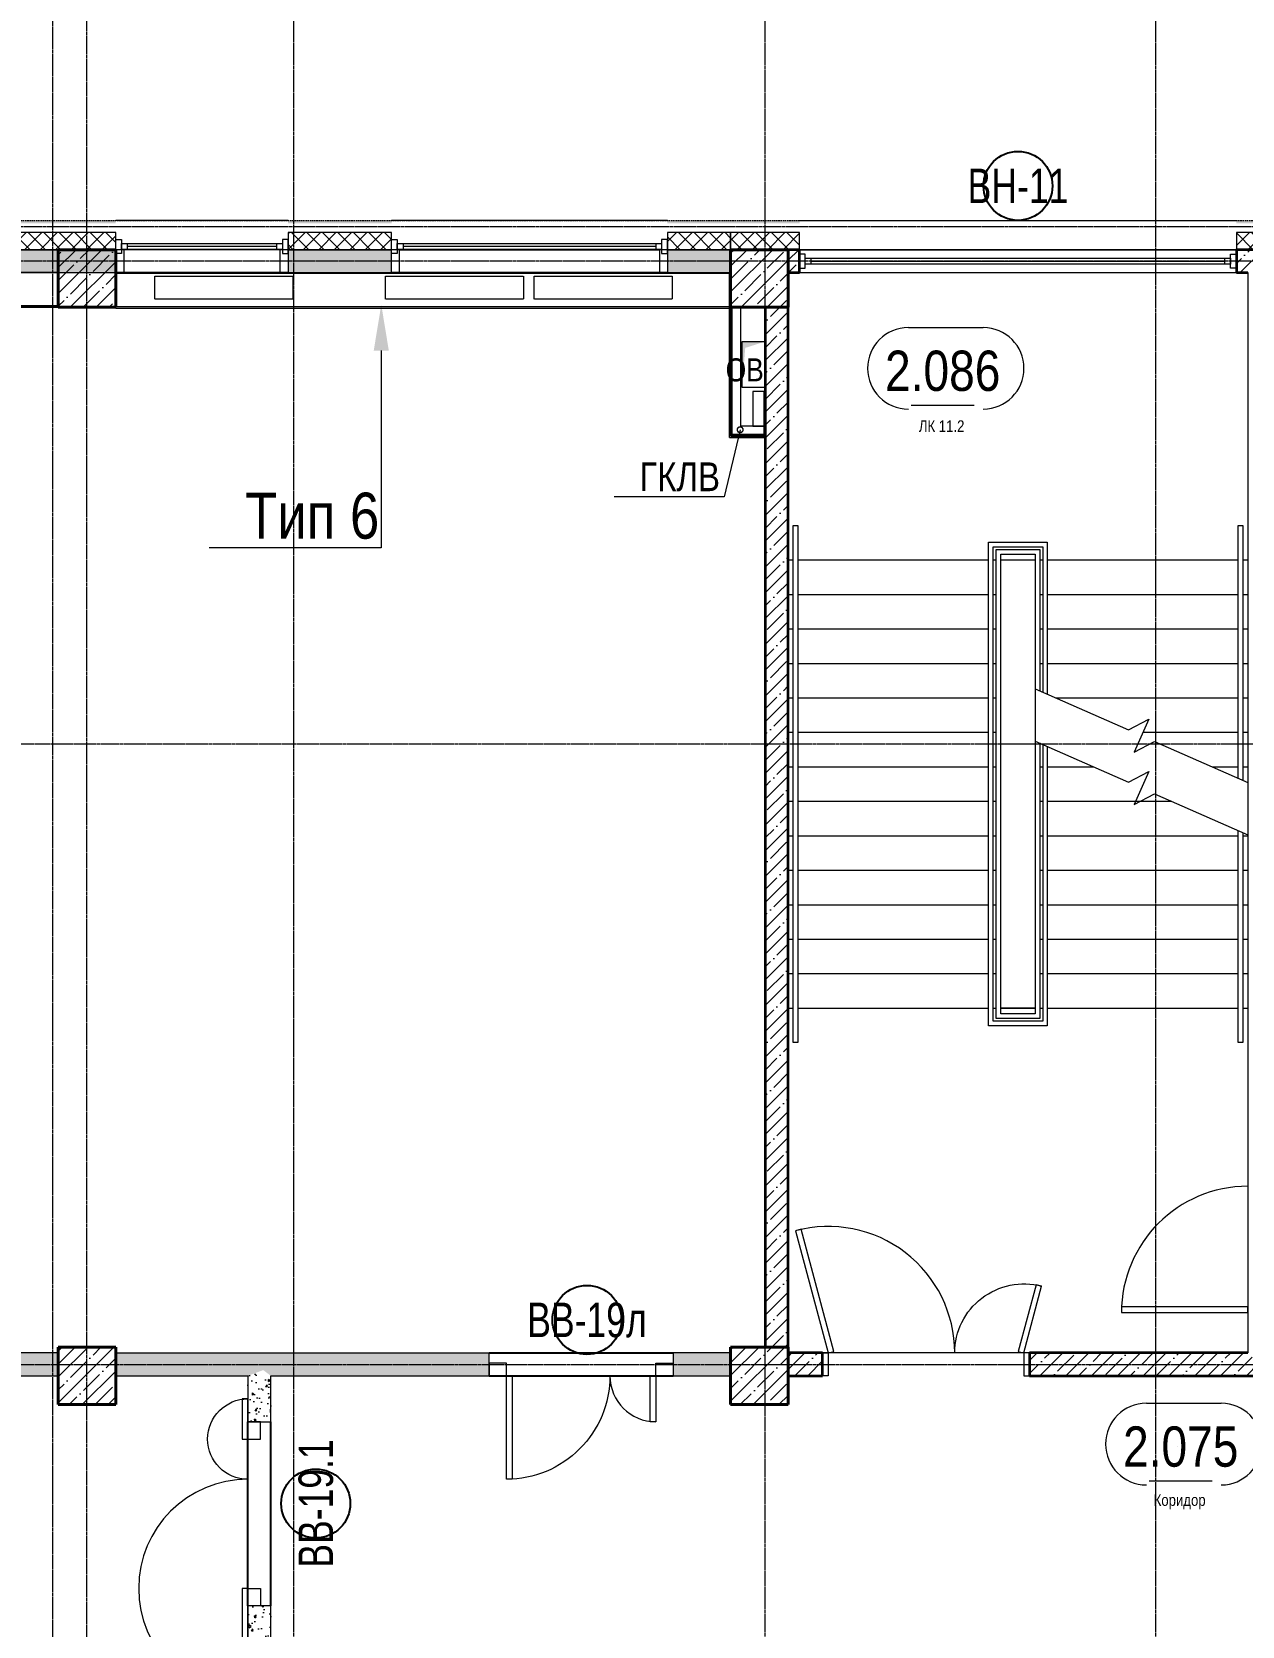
# Model space of a CAD drawing. Header units: millimetres. Extents: x -65509 to 912790, y 446 to 713294.
# Drawn here: x 160016 to 170545, y 215897 to 229770 of the extents above; entities that cross this region are included whole.
import ezdxf
from ezdxf import colors
from ezdxf.entities.mleader import LeaderData, LeaderLine
from ezdxf.enums import TextEntityAlignment as Align
from ezdxf.math import Vec2, Vec3

# ---------------------------------------------------------------- set-up
doc = ezdxf.new("R2010")
doc.units = ezdxf.units.MM
for name, pattern in [('CENTER2', [28.575, 19.05, -3.175, 3.175, -3.175]), ('DASHED', [19.05, 12.7, -6.35]), ('HIDDEN2', [4.7625, 3.175, -1.5875])]:
    doc.linetypes.add(name, pattern=pattern)
doc.layers.get('Defpoints').update_dxf_attribs({"color": 250})
for name, color, linetype, lineweight in [('A-Wall-Open', 250, 'Continuous', 5), ('A-Wall_Материал_Газоблок_Контур', 250, 'Continuous', 0), ('АР_Area', 250, 'Continuous', 5), ('АР_Витраж марка', 250, 'Continuous', 9), ('АР_Двери', 5, 'Continuous', 9), ('АР_Двери_витраж', 250, 'Continuous', 9), ('АР_Колонны', 250, 'Continuous', 30), ('АР_Окна', 250, 'Continuous', 5), ('АР_Стены ЖБ', 250, 'Continuous', 35), ('АР_Стены ПЕНОблок', 250, 'Continuous', 20), ('АР_Утеплитель', 250, 'Continuous', 0), ('АР_Ф_ЛК', 250, 'Continuous', 5), ('АР_Штриховка', 250, 'Continuous', 0), ('Зашивка радиаторов тип 6 (спорт серый)', 250, 'Continuous', 25), ('Зашивки ГКЛ на всю высоту', 250, 'Continuous', 25), ('КМ_Фахверки', 250, 'Continuous', 25), ('ОВ_Отопление', 250, 'Continuous', 5), ('Размеры зашивки ГКЛ', 250, 'Continuous', 0), ('РД_Оси_100', 250, 'Continuous', 0), ('РД_проем_инж перемыч_фахверк', 250, 'Continuous', 18)]:
    doc.layers.add(name, color=color, linetype=linetype, lineweight=lineweight)
for name, color, linetype, lineweight, plot in [('АР_Делит', 250, 'Continuous', 0, False), ('РД_Витраж_проем', 250, 'Continuous', 0, False), ('РД_Проем', 250, 'Continuous', 0, False)]:
    doc.layers.add(name, color=color, linetype=linetype, lineweight=lineweight, plot=plot)
doc.layers.add('АР_Отопительные приборы', color=1, linetype='HIDDEN2', lineweight=0, true_color=0xff0000)
doc.layers.add('РД_Витраж_вн', color=250, linetype='Continuous')
doc.styles.add('Arial_09', font='ARIALN.TTF', dxfattribs={"width": 0.9})
doc.styles.add('style1', font='ARIALN.TTF')
pattern_1 = [(45, (142195.16, 127275.07), (-112.2532, 112.2532), []), (45, (142307.41, 127275.07), (-112.2532, 112.2532), [198.4375, -39.6875, 0, -39.6875])]

# ---------------------------------------------------------------- blocks, each defined once
blk = doc.blocks.new('СОШ_2200_АР_ОСИ_М100_28.05.24')
at = {"layer": 'АР_Делит', "color": 5, "linetype": 'DASHED'}
blk.add_lwpolyline([(114955, 135155), (114955, -355), (93595.036, -355), (93595.036, 13855), (94145, 13855), (94145, 68320), (66055, 68320), (66055, 13857.73), (83455, 13857.73), (83455, -355), (45245, -355), (45245, 13145), (44695, 13145), (44695, 26755), (45245, 26755), (45245, 68320), (20455, 68320), (20455, 26755), (27955, 26755), (27955, 13145), (-355, 13145), (-355, 100855), (37145, 100855), (37145, 129155)], dxfattribs=at)
at = {"layer": 'РД_Оси_100', "linetype": 'CENTER2'}
for p, q in [((20100, -6155), (20100, 139938.679)), ((27600, -6155), (27600, 139938.679)), ((-5954.958, 96300), (119910, 96300)), ((-5954.958, 90900), (119910, 90900))]:
    blk.add_line(p, q, dxfattribs=at)
at = {"layer": 'РД_Оси_100', "color": 1, "linetype": 'CENTER2'}
blk.add_line((24200, -6155), (24200, 139938.679), dxfattribs=at)
at = {"layer": 'РД_Оси_100', "linetype": 'CENTER2'}
for points in [[(17850, 139938.679), (18000, 139538.679), (18000, -6194.092)], [(18300, -6196.31), (18300, 139538.679), (18450, 139938.679)], [(119910, 100950), (119410, 100800), (-5454.958, 100800), (-5954.958, 100950)], [(119910, 100350), (119410, 100500), (-5454.958, 100500), (-5954.958, 100350)]]:
    blk.add_lwpolyline(points, dxfattribs=at)
blk = doc.blocks.new('ЛК_4000х9400')
for points in [[(6500, 3915), (2300, 3915), (2300, 3955), (6800, 3955), (6800, 3915), (6500, 3915)], [(4129, 45), (2300, 45), (2300, 85), (4146, 85)], [(4601, 85), (6800, 85), (6800, 45), (4583, 45)]]:
    blk.add_lwpolyline(points)
at = {"layer": 'АР_Делит'}
blk.add_lwpolyline([(-400, 4000), (9000, 4000), (9000, 0), (-400, 0)], close=True, dxfattribs=at)
at = {"layer": 'АР_Ф_ЛК'}
for p, q in [((2600, 4000), (2600, 3955)), ((2600, 3915), (2600, 2255)), ((2900, 4000), (2900, 3955)), ((2900, 3915), (2900, 2255)), ((3200, 4000), (3200, 3955)), ((3200, 3915), (3200, 2255)), ((3500, 4000), (3500, 3955)), ((3500, 3915), (3500, 2255)), ((3800, 4000), (3800, 3955)), ((3800, 3915), (3800, 2255)), ((4100, 4000), (4100, 3955)), ((4100, 3915), (4100, 2255)), ((4400, 4000), (4400, 3955)), ((4400, 3915), (4400, 2255)), ((4700, 4000), (4700, 3955)), ((4700, 3915), (4700, 2255)), ((5000, 4000), (5000, 3955)), ((5000, 3915), (5000, 2255)), ((5300, 4000), (5300, 3955)), ((5300, 3915), (5300, 2255)), ((5600, 4000), (5600, 3955)), ((5600, 3915), (5600, 2255)), ((5900, 4000), (5900, 3955)), ((5900, 3915), (5900, 2255)), ((6200, 4000), (6200, 3955)), ((6200, 3915), (6200, 2255)), ((6500, 4000), (6500, 3955)), ((6500, 3915), (6500, 2255)), ((2600, 2215), (2600, 2190)), ((2600, 2150), (2600, 1850)), ((2900, 2215), (2900, 2190)), ((3200, 2215), (3200, 2190)), ((3500, 2215), (3500, 2190)), ((3800, 2215), (3800, 2190)), ((4100, 2215), (4100, 2190)), ((4400, 2215), (4400, 2190)), ((4700, 2215), (4700, 2190)), ((5000, 2215), (5000, 2190)), ((5300, 2215), (5300, 2190)), ((5600, 2215), (5600, 2190)), ((5900, 2215), (5900, 2190)), ((6200, 2215), (6200, 2190)), ((6500, 2215), (6500, 2190)), ((6500, 2150), (6500, 1850)), ((2600, 1810), (2600, 1785)), ((2900, 1810), (2900, 1785)), ((3200, 1810), (3200, 1785)), ((3500, 1810), (3500, 1785)), ((3800, 1810), (3800, 1785)), ((4100, 1810), (4100, 1785)), ((4400, 1810), (4400, 1785)), ((4700, 1810), (4700, 1785)), ((5600, 1810), (5600, 1785)), ((5900, 1810), (5900, 1785)), ((6200, 1810), (6200, 1785)), ((6500, 1810), (6500, 1785)), ((2600, 1745), (2600, 85)), ((2900, 1745), (2900, 85)), ((3200, 1745), (3200, 85)), ((3500, 1745), (3500, 85)), ((3800, 1745), (3800, 85)), ((4100, 1745), (4100, 85)), ((4400, 1745), (4400, 661)), ((4700, 1745), (4700, 1341)), ((5300, 1671), (5300, 85)), ((5600, 1745), (5600, 85)), ((5900, 1745), (5900, 85)), ((6200, 1745), (6200, 85)), ((6500, 1745), (6500, 85)), ((5000, 912), (5000, 85)), ((4700, 309), (4700, 85)), ((2600, 45), (2600, 0)), ((2900, 45), (2900, 0)), ((3200, 45), (3200, 0)), ((3500, 45), (3500, 0)), ((3800, 45), (3800, 0)), ((4100, 45), (4100, 0)), ((4700, 45), (4700, 0)), ((5000, 45), (5000, 0)), ((5300, 45), (5300, 0)), ((5600, 45), (5600, 0)), ((5900, 45), (5900, 0)), ((6200, 45), (6200, 0)), ((6500, 45), (6500, 0))]:
    blk.add_line(p, q, dxfattribs=at)
for points in [[(6500, 3085, 0, 150, 0), (6034, 3085, 0, 0, 0), (2600, 3085, 0, 0, 0)], [(2600, 915, 0, 150, 0), (3066, 915, 0, 0, 0), (4400, 915, 0, 0, 0)], [(5122, 915, 0, 150, 0), (5588, 915, 0, 0, 0), (6500, 915, 0, 0, 0)]]:
    blk.add_lwpolyline(points, format="xyseb", dxfattribs=at)
for points in [[(4878, 1745), (2445, 1745), (2445, 2255), (6655, 2255), (6655, 1745), (5333, 1745)], [(4896, 1785), (2485, 1785), (2485, 2215), (6615, 2215), (6615, 1785), (5350, 1785)], [(4907, 1810), (2510, 1810), (2510, 2190), (6590, 2190), (6590, 1810), (5361, 1810)]]:
    blk.add_lwpolyline(points, dxfattribs=at)
for points in [[(2550, 2150), (6550, 2150), (6550, 1850), (2550, 1850)], [(2600, 2150), (6500, 2150), (6500, 1850), (2600, 1850)]]:
    blk.add_lwpolyline(points, close=True, dxfattribs=at)
at = {"layer": 'АР_Ф_ЛК', "lineweight": 0}
for points in [[(4924, 1850), (4567, 1039), (4659, 862), (4373, 988), (4466, 811), (4109, 0)], [(5379, 1850), (5022, 1039), (5114, 862), (4828, 988), (4921, 811), (4564, 0)]]:
    blk.add_lwpolyline(points, dxfattribs=at)
blk = doc.blocks.new('otv')
at = {"linetype": 'Continuous'}
blk.add_lwpolyline([(0, -1), (0, 0), (1, 0), (1, -1)], close=True, dxfattribs=at)
blk.add_solid([(0, -1), (0, 0), (0.135, -0.137), (1, 0)], dxfattribs=at)
blk = doc.blocks.new('_DotSmall')
at = {"color": 0, "linetype": 'ByBlock', "const_width": 0.5}
blk.add_lwpolyline([(-0.0625, 0, 1), (0.0625, 0, 1)], format="xyb", close=True, dxfattribs=at)
blk = doc.blocks.new('MOK-МаркаПом_овал_ареал')
for p, q in [((-2.99, 3.76), (3.52, 3.76)), ((-2.75, -3), (2.75, -3))]:
    blk.add_line(p, q)
for centre, radius, start, end in [((-2.99, 0.21), 3.55, 90, 270), ((3.52, 0.21), 3.55, 270, 90), ((-7.41, 0), 7.16, 0, 0.001)]:
    blk.add_arc(centre, radius, start, end)
at = {"color": 0, "style": 'style1'}
blk.add_attdef('АР-ПОМЕЩЕНИЕ:НОМЕР', text='', height=3, dxfattribs=at).set_placement((0.26, 0), align=Align.MIDDLE)
blk = doc.blocks.new('МаркаВитража1')
at = {"layer": 'Defpoints'}
blk.add_circle((0, 0), 3, dxfattribs=at)
at = {"color": 0, "linetype": 'ByBlock', "lineweight": -2, "style": 'Arial_09', "width": 0.9}
blk.add_attdef('АР-ОКНО:НАИМЕНОВАНИЕ', text='', height=3, dxfattribs=at).set_placement((0, 0), align=Align.MIDDLE)

msp = doc.modelspace()

# ---------------------------------------------------------------- hatches: boundary and pattern name
at = {"layer": 'АР_Штриховка', "linetype": 'Continuous', "lineweight": 0}
h = msp.add_hatch(dxfattribs=at)
h.set_pattern_fill('_U', color=256, style=0, pattern_type=0)
h.set_pattern_definition([(360, (142195.1574, 127275.0729), (9e-15, 1), [])])
h.paths.add_polyline_path([(146495.157, 228130.073), (146495.157, 228105.073), (149345.157, 228105.073), (149345.157, 228130.073)], flags=0)
h.paths.add_polyline_path([(150845.157, 228130.073), (150845.157, 228105.073), (151745.157, 228105.073), (151745.157, 228130.073)], flags=0)
h.paths.add_polyline_path([(154145.157, 228130.073), (154145.157, 228105.073), (155045.157, 228105.073), (155045.157, 228130.073)], flags=0)
h.paths.add_polyline_path([(156545.157, 228130.073), (156545.157, 228105.073), (157445.157, 228105.073), (157445.157, 228130.073)], flags=0)
h.paths.add_polyline_path([(159845.157, 228130.073), (159845.157, 228105.073), (160745.157, 228105.073), (160745.157, 228130.073)], flags=0)
h.paths.add_polyline_path([(162245.157, 228130.073), (162245.157, 228105.073), (163145.158, 228105.073), (163145.158, 228130.073)], flags=0)
h.paths.add_polyline_path([(165545.158, 228130.073), (165545.158, 228105.073), (166095.157, 228105.073), (166095.157, 228130.073)], flags=0)
h = msp.add_hatch(dxfattribs=at)
h.set_pattern_fill('_U', color=256, style=0, pattern_type=0)
h.set_pattern_definition([(360, (142195.1574, 127275.0729), (1e-10, 1), [])])
h.paths.add_polyline_path([(166095.157, 228130.073), (166095.157, 228105.073), (166695.157, 228105.073), (166695.157, 228130.073)], flags=0)
h.paths.add_polyline_path([(170495.157, 228130.073), (170495.157, 228105.073), (179365.157, 228105.073), (179340.157, 228130.073)], flags=0)
h = msp.add_hatch(dxfattribs=at)
h.set_pattern_fill('ANSI37', color=256, scale=30, style=0)
h.set_pattern_definition([(45, (142195.16, 127275.07), (-67.35192, 67.35192), []), (135, (142195.16, 127275.07), (-67.35192, -67.35192), [])])
h.paths.add_polyline_path([(146495.157, 228025.073), (146495.157, 227875.073), (149345.157, 227875.073), (149345.157, 228025.073)], flags=0)
h.paths.add_polyline_path([(150845.157, 228025.073), (150845.157, 227875.073), (151745.157, 227875.073), (151745.157, 228025.073)], flags=0)
h.paths.add_polyline_path([(154145.157, 228025.073), (154145.157, 227875.073), (155045.157, 227875.073), (155045.157, 228025.073)], flags=0)
h.paths.add_polyline_path([(156545.157, 228025.073), (156545.157, 227875.073), (157445.157, 227875.073), (157445.157, 228025.073)], flags=0)
h.paths.add_polyline_path([(159845.157, 228025.073), (159845.157, 227875.073), (160745.157, 227875.073), (160745.157, 228025.073)], flags=0)
h.paths.add_polyline_path([(162245.157, 228025.073), (162245.157, 227875.073), (163145.158, 227875.073), (163145.158, 228025.073)], flags=0)
h.paths.add_polyline_path([(165545.158, 228025.073), (165545.158, 227875.073), (166095.157, 227875.073), (166095.157, 228025.073)], flags=0)
h = msp.add_hatch(dxfattribs=at)
h.set_pattern_fill('ANSI37', color=256, scale=30, style=0)
h.set_pattern_definition([(45, (142195.16, 127275.07), (-67.35192, 67.35192), []), (135, (142195.16, 127275.07), (-67.35192, -67.35192), [])])
h.paths.add_polyline_path([(166095.157, 228025.073), (166095.157, 227875.073), (166695.157, 227875.073), (166695.157, 228025.073)], flags=0)
h.paths.add_polyline_path([(170495.157, 228025.073), (170495.157, 227875.073), (179595.157, 227875.073), (179445.157, 228025.073)], flags=0)
h = msp.add_hatch(dxfattribs=at)
h.set_pattern_fill('AR-CONC', color=256, style=0)
h.set_pattern_definition([(50, (142195.16, 127275.07), (182.18467, -15.93909), [19.05, -209.55]), (355, (142195.16, 127275.07), (-35.24342, 191.05685), [15.24, -167.6406]), (100.45144, (142210.34, 127273.74), (146.94125, 175.11775), [16.19, -178.09024]), (46.1842, (142195.16, 127325.87), (271.07904, -42.04233), [28.575, -314.325]), (96.63556, (142217.75, 127322.37), (237.40413, 247.4261), [24.285, -267.1356]), (351.18415, (142195.16, 127325.87), (237.4041, 247.4261), [22.86, -251.4597]), (21, (142220.56, 127313.17), (151.6144, -102.2652), [19.05, -209.55]), (326, (142220.56, 127313.17), (61.80203, 184.18797), [15.24, -167.64]), (71.45144, (142233.2, 127304.65), (213.41642, 81.92277), [16.19, -178.08994]), (37.5, (142195.16, 127275.07), (3.088603, 84.55504), [0, -165.608, 0, -170.18, 0, -168.275]), (7.5, (142195.16, 127275.07), (66.81966, 100.180575), [0, -97.028, 0, -161.798, 0, -64.135]), (327.5, (142138.515, 127275.07), (135.590595, -5.728744), [0, -63.5, 0, -198.12, 0, -262.89]), (317.5, (142113.12, 127275.07), (148.12918, 25.42649), [0, -82.55, 0, -131.572, 0, -186.69])])
h.paths.add_polyline_path([(146495.157, 227875.073), (146495.157, 227675.073), (149345.157, 227675.073), (149345.157, 227875.073)], flags=0)
h.paths.add_polyline_path([(150845.157, 227875.073), (150845.157, 227675.073), (151745.157, 227675.073), (151745.157, 227875.073)], flags=0)
h.paths.add_polyline_path([(154145.157, 227875.073), (154145.157, 227675.073), (155045.157, 227675.073), (155045.157, 227875.073)], flags=0)
h.paths.add_polyline_path([(156545.157, 227875.073), (156545.157, 227675.073), (157445.157, 227675.073), (157445.157, 227875.073)], flags=0)
h.paths.add_polyline_path([(159845.157, 227875.073), (159845.157, 227675.073), (160745.157, 227675.073), (160745.157, 227875.073)], flags=0)
h.paths.add_polyline_path([(162245.157, 227875.073), (162245.157, 227675.073), (163145.158, 227675.073), (163145.158, 227875.073)], flags=0)
h.paths.add_polyline_path([(165545.158, 227875.073), (165545.158, 227675.073), (166095.157, 227675.073), (166095.157, 227875.073)], flags=0)
at = {"layer": 'АР_Штриховка', "linetype": 'Continuous', "lineweight": 5}
h = msp.add_hatch(dxfattribs=at)
h.set_pattern_fill('ANSI35', color=256, scale=25, style=0)
h.set_pattern_definition(pattern_1)
h.paths.add_polyline_path([(160245.157, 227375.073), (160745.157, 227375.073), (160745.157, 227875.073), (160245.157, 227875.073)], flags=0)
h = msp.add_hatch(dxfattribs=at)
h.set_pattern_fill('ANSI35', color=256, scale=25, style=0)
h.set_pattern_definition(pattern_1)
h.paths.add_polyline_path([(166095.157, 227375.073), (166595.157, 227375.073), (166595.157, 227875.073), (166095.157, 227875.073)], flags=0)
h = msp.add_hatch(dxfattribs=at)
h.set_pattern_fill('ANSI35', color=256, scale=25, style=0)
h.set_pattern_definition([(45, (142195.16, 127275.07), (-112.2532, 112.2532), []), (45, (142307.41, 127275.07), (-112.2532, 112.2532), [198.4375, -39.6875, 0, -39.6875])])
h.paths.add_polyline_path([(166595.157, 227875.073), (166595.157, 227675.073), (166695.157, 227675.073), (166695.157, 227875.073)], flags=0)
h.paths.add_polyline_path([(170495.157, 227875.073), (170495.157, 227675.073), (170595.157, 227675.073), (170795.157, 227875.073)], flags=0)
h = msp.add_hatch(dxfattribs=at)
h.set_pattern_fill('ANSI35', color=256, scale=25, style=0)
h.set_pattern_definition([(45, (142195.16, 127275.07), (-112.2532, 112.2532), []), (45, (142307.41, 127275.07), (-112.2532, 112.2532), [198.4375, -39.6875, 0, -39.6875])])
h.paths.add_polyline_path([(166395.157, 218325.073), (166595.157, 218325.073), (166595.157, 227375.073), (166395.157, 227375.073)], flags=0)
at = {"layer": 'АР_Штриховка', "linetype": 'Continuous', "lineweight": 0}
h = msp.add_hatch(dxfattribs=at)
h.set_pattern_fill('AR-CONC', color=256, angle=-315, style=0)
h.set_pattern_definition([(95, (142195.16, 127275.07), (140.09465, 117.55338), [19.05, -209.55]), (40, (142195.16, 127275.07), (-160.01845, 110.17673), [15.24, -167.6406]), (145.45144, (142206.83, 127284.87), (-19.9238, 227.7301), [16.19, -178.09024]), (91.1842, (142159.24, 127311), (221.41024, 161.9534), [28.575, -314.325]), (141.63556, (142177.7, 127324.5), (-7.0866, 342.8268), [24.285, -267.1356]), (36.18415, (142159.24, 127311), (-7.0866, 342.8268), [22.86, -251.4597]), (66, (142186.18, 127319.97), (179.51998, 34.89515), [19.05, -209.55]), (11, (142186.18, 127319.97), (-86.53993, 173.9412), [15.24, -167.64]), (116.45145, (142201.14, 127322.88), (92.98005, 208.83634), [16.19, -178.08994]), (82.5, (142195.16, 127275.07), (-57.60547, 61.973414), [0, -165.608, 0, -170.18, 0, -168.275]), (52.5, (142195.16, 127275.07), (-23.58973, 118.087), [0, -97.028, 0, -161.798, 0, -64.135]), (12.5, (142155.105, 127235.02), (99.927863, 91.826196), [0, -63.5, 0, -198.12, 0, -262.89]), (2.5, (142137.14, 127217.06), (86.7639, 122.7224), [0, -82.55, 0, -131.572, 0, -186.69])])
h.paths.add_polyline_path([(155045.161, 218275.073), (155045.161, 218075.073), (160245.157, 218075.073), (160245.157, 218275.073)], flags=0)
at = {"layer": 'АР_Штриховка', "linetype": 'Continuous', "lineweight": 5}
h = msp.add_hatch(dxfattribs=at)
h.set_pattern_fill('ANSI35', color=256, scale=25, style=0)
h.set_pattern_definition(pattern_1)
h.paths.add_polyline_path([(160245.157, 217825.073), (160745.157, 217825.073), (160745.157, 218325.073), (160245.157, 218325.073)], flags=0)
at = {"layer": 'АР_Штриховка', "linetype": 'Continuous', "lineweight": 0}
h = msp.add_hatch(dxfattribs=at)
h.set_pattern_fill('AR-CONC', color=256, angle=-315, style=0)
h.set_pattern_definition([(95, (142195.16, 127275.07), (140.09465, 117.55338), [19.05, -209.55]), (40, (142195.16, 127275.07), (-160.01845, 110.17673), [15.24, -167.6406]), (145.45144, (142206.83, 127284.87), (-19.9238, 227.7301), [16.19, -178.09024]), (91.1842, (142159.24, 127311), (221.41024, 161.9534), [28.575, -314.325]), (141.63556, (142177.7, 127324.5), (-7.0866, 342.8268), [24.285, -267.1356]), (36.18415, (142159.24, 127311), (-7.0866, 342.8268), [22.86, -251.4597]), (66, (142186.18, 127319.97), (179.51998, 34.89515), [19.05, -209.55]), (11, (142186.18, 127319.97), (-86.53993, 173.9412), [15.24, -167.64]), (116.45144, (142201.14, 127322.88), (92.98005, 208.83634), [16.19, -178.08994]), (82.5, (142195.16, 127275.07), (-57.60547, 61.973414), [0, -165.608, 0, -170.18, 0, -168.275]), (52.5, (142195.16, 127275.07), (-23.58973, 118.087), [0, -97.028, 0, -161.798, 0, -64.135]), (12.5, (142155.105, 127235.02), (99.927863, 91.826196), [0, -63.5, 0, -198.12, 0, -262.89]), (2.5, (142137.14, 127217.06), (86.7639, 122.7224), [0, -82.55, 0, -131.572, 0, -186.69])])
h.paths.add_polyline_path([(160745.161, 218275.073), (160745.161, 218075.073), (161895.157, 218075.073), (162028.491, 218125.073), (162095.157, 218275.073)], flags=0)
h.paths.add_polyline_path([(162095.157, 218275.073), (162028.491, 218125.073), (162095.157, 218075.073), (163995.157, 218075.073), (163995.157, 218275.073)], flags=0)
h.paths.add_polyline_path([(165595.157, 218275.073), (165595.157, 218075.073), (166095.157, 218075.073), (166095.157, 218275.073)], flags=0)
at = {"layer": 'АР_Штриховка', "linetype": 'Continuous', "lineweight": 5}
h = msp.add_hatch(dxfattribs=at)
h.set_pattern_fill('ANSI35', color=256, scale=25, style=0)
h.set_pattern_definition(pattern_1)
h.paths.add_polyline_path([(166095.157, 217825.073), (166595.157, 217825.073), (166595.157, 218325.073), (166095.157, 218325.073)], flags=0)
h = msp.add_hatch(dxfattribs=at)
h.set_pattern_fill('ANSI35', color=256, scale=25, angle=-360, style=0)
h.set_pattern_definition([(45, (142195.16, 127275.07), (-112.2532, 112.2532), []), (45, (142307.41, 127275.07), (-112.2532, 112.2532), [198.4375, -39.6875, 0, -39.6875])])
h.paths.add_polyline_path([(170795.157, 218075.073), (170595.157, 218275.073), (168695.157, 218275.073), (168695.157, 218075.073)], flags=0)
h.paths.add_polyline_path([(166895.157, 218075.073), (166895.157, 218275.073), (166595.157, 218275.073), (166595.157, 218075.073)], flags=0)
at = {"layer": 'АР_Штриховка', "linetype": 'Continuous', "lineweight": 0}
h = msp.add_hatch(dxfattribs=at)
h.set_pattern_fill('AR-CONC', color=256, angle=45, style=0)
h.set_pattern_definition([(95, (142195.16, 127275.07), (140.09465, 117.55338), [19.05, -209.55]), (40, (142195.16, 127275.07), (-160.01845, 110.17673), [15.24, -167.6406]), (145.45144, (142206.83, 127284.87), (-19.9238, 227.7301), [16.19, -178.09024]), (91.1842, (142159.24, 127311), (221.41024, 161.9534), [28.575, -314.325]), (141.63556, (142177.7, 127324.5), (-7.0866, 342.8268), [24.285, -267.1356]), (36.18415, (142159.24, 127311), (-7.0866, 342.8268), [22.86, -251.4597]), (66, (142186.18, 127319.97), (179.51998, 34.89515), [19.05, -209.55]), (11, (142186.18, 127319.97), (-86.53993, 173.9412), [15.24, -167.64]), (116.45145, (142201.14, 127322.88), (92.98005, 208.83634), [16.19, -178.08994]), (82.5, (142195.16, 127275.07), (-57.60547, 61.973414), [0, -165.608, 0, -170.18, 0, -168.275]), (52.5, (142195.16, 127275.07), (-23.58973, 118.087), [0, -97.028, 0, -161.798, 0, -64.135]), (12.5, (142155.105, 127235.02), (99.927863, 91.826196), [0, -63.5, 0, -198.12, 0, -262.89]), (2.5, (142137.14, 127217.06), (86.7639, 122.7224), [0, -82.55, 0, -131.572, 0, -186.69])])
h.paths.add_polyline_path([(161895.157, 214675.073), (162095.157, 214675.073), (162095.157, 216075.073), (161895.157, 216075.073)], flags=0)
h.paths.add_polyline_path([(161895.157, 217675.073), (162095.157, 217675.073), (162095.157, 218075.073), (162028.491, 218125.073), (161895.157, 218075.073)], flags=0)

# ---------------------------------------------------------------- linework, layer by layer
at = {"layer": 'A-Wall-Open', "linetype": 'Continuous', "lineweight": 5}
for p, q in [((166695.157, 228130.073), (170495.157, 228130.073)), ((166695.157, 227875.073), (170495.157, 227875.073))]:
    msp.add_line(p, q, dxfattribs=at)
at = {"layer": 'A-Wall_Материал_Газоблок_Контур', "linetype": 'Continuous', "lineweight": 0}
for p, q in [((162245.157, 228130.073), (160745.157, 228130.073)), ((165545.158, 228130.073), (163145.158, 228130.073)), ((160745.157, 227675.073), (162245.157, 227675.073)), ((163145.158, 227675.073), (165545.158, 227675.073))]:
    msp.add_line(p, q, dxfattribs=at)
at = {"layer": 'АР_Двери', "linetype": 'Continuous', "lineweight": 9}
for points in [[(166945.157, 218275.073), (166993.454, 218288.014), (166708.753, 219350.532), (166660.456, 219337.591)], [(168800.449, 218854.628), (168752.153, 218867.569), (168596.861, 218288.014), (168645.157, 218275.073)], [(170595.157, 218625.073), (170595.157, 218675.073), (169495.157, 218675.073), (169495.157, 218625.073)], [(166945.157, 218075.073), (166895.157, 218075.073), (166895.157, 218275.073), (166945.157, 218275.073)], [(168645.157, 218075.073), (168695.157, 218075.073), (168695.157, 218275.073), (168645.157, 218275.073)]]:
    msp.add_lwpolyline(points, close=True, dxfattribs=at)
for centre, start, end in [((170595.157, 218625.073), 90, 180), ((166945.157, 218275.073), 0.0000013, 105.0000013)]:
    msp.add_arc(centre, 1100, start, end, dxfattribs=at)
at = {"layer": 'АР_Двери', "linetype": 'Continuous', "lineweight": 9, "extrusion": (0, 0, -1)}
msp.add_arc((-168645.157, 218275.073), 600, 359.9999987, 104.9999987, dxfattribs=at)
at = {"layer": 'АР_Двери_витраж', "linetype": 'Continuous', "lineweight": 9}
for points in [[(164145.157, 218185.073), (163995.157, 218185.073), (163995.157, 218075.073), (164145.157, 218075.073)], [(165445.157, 218185.073), (165595.157, 218185.073), (165595.157, 218075.073), (165445.157, 218075.073)], [(164145.157, 218075.073), (164195.157, 218075.073), (164195.157, 217175.073), (164145.157, 217175.073)], [(165445.157, 217675.073), (165395.157, 217675.073), (165395.157, 218075.073), (165445.157, 218075.073)], [(161895.157, 217875.073), (161845.157, 217875.073), (161845.157, 217525.073), (161895.157, 217525.073)], [(162005.157, 217525.073), (162005.157, 217675.073), (161895.157, 217675.073), (161895.157, 217525.073)], [(161895.157, 216225.073), (161845.157, 216225.073), (161845.157, 215275.073), (161895.157, 215275.073)], [(162005.157, 216225.073), (162005.157, 216075.073), (161895.157, 216075.073), (161895.157, 216225.073)]]:
    msp.add_lwpolyline(points, close=True, dxfattribs=at)
at = {"layer": 'АР_Двери_витраж', "linetype": 'Continuous', "lineweight": 9, "extrusion": (0, 0, -1)}
for centre, radius, start, end in [((-164145.157, 218075.073), 900, 180.0000011, 270.0000011), ((-161895.157, 217525.073), 350, 270, 90)]:
    msp.add_arc(centre, radius, start, end, dxfattribs=at)
at = {"layer": 'АР_Двери_витраж', "linetype": 'Continuous', "lineweight": 9}
for centre, radius, start, end in [((165445.157, 218075.073), 400, 179.9999989, 269.9999989), ((161895.157, 216225.073), 950, 90, 270)]:
    msp.add_arc(centre, radius, start, end, dxfattribs=at)
at = {"layer": 'АР_Колонны', "linetype": 'HIDDEN2', "lineweight": 25}
for p, q in [((160245.157, 227875.073), (160745.157, 227875.073)), ((160245.157, 227375.073), (160245.157, 227875.073)), ((160745.157, 227875.073), (160745.157, 227375.073)), ((166095.157, 227875.073), (166595.157, 227875.073)), ((166095.157, 227375.073), (166095.157, 227875.073)), ((166595.157, 227875.073), (166595.157, 227375.073)), ((160745.157, 227375.073), (160245.157, 227375.073)), ((166595.157, 227375.073), (166095.157, 227375.073)), ((160245.157, 218325.073), (160745.157, 218325.073)), ((160245.157, 217825.073), (160245.157, 218325.073)), ((160745.157, 218325.073), (160745.157, 217825.073)), ((166095.157, 218325.073), (166595.157, 218325.073)), ((166095.157, 217825.073), (166095.157, 218325.073)), ((166595.157, 218325.073), (166595.157, 217825.073)), ((160745.157, 217825.073), (160245.157, 217825.073)), ((166595.157, 217825.073), (166095.157, 217825.073))]:
    msp.add_line(p, q, dxfattribs=at)
at = {"layer": 'АР_Колонны', "linetype": 'Continuous', "lineweight": 35}
for p, q in [((160245.157, 227875.073), (160745.157, 227875.073)), ((160245.157, 227375.073), (160245.157, 227875.073)), ((160745.157, 227375.073), (160745.157, 227875.073)), ((166095.157, 227875.073), (166595.157, 227875.073)), ((166095.157, 227375.073), (166095.157, 227875.073)), ((166595.157, 227375.073), (166595.157, 227875.073)), ((160245.157, 227375.073), (160745.157, 227375.073)), ((166095.157, 227375.073), (166595.157, 227375.073)), ((160245.157, 218325.073), (160745.157, 218325.073)), ((160245.157, 217825.073), (160245.157, 218325.073)), ((160745.157, 217825.073), (160745.157, 218325.073)), ((166095.157, 218325.073), (166595.157, 218325.073)), ((166095.157, 217825.073), (166095.157, 218325.073)), ((166595.157, 217825.073), (166595.157, 218325.073)), ((160245.157, 217825.073), (160745.157, 217825.073)), ((166095.157, 217825.073), (166595.157, 217825.073))]:
    msp.add_line(p, q, dxfattribs=at)
at = {"layer": 'АР_Окна', "linetype": 'Continuous', "lineweight": 5}
for p, q in [((162245.157, 228130.073), (160745.157, 228130.073)), ((165545.158, 228130.073), (163145.158, 228130.073)), ((160845.157, 227927.573), (160845.157, 227877.573)), ((162145.157, 227902.573), (160845.157, 227902.573)), ((162145.157, 227927.573), (162145.157, 227877.573)), ((163245.158, 227927.573), (163245.158, 227877.573)), ((165445.158, 227902.573), (163245.158, 227902.573)), ((165445.158, 227927.573), (165445.158, 227877.573)), ((166695.157, 227875.073), (170495.157, 227875.073)), ((166795.157, 227750.073), (166795.157, 227800.073)), ((170395.157, 227750.073), (170395.157, 227800.073)), ((162245.157, 227675.073), (160745.157, 227675.073)), ((165545.158, 227675.073), (163145.158, 227675.073)), ((166695.157, 227675.073), (170495.157, 227675.073)), ((166795.157, 227775.073), (170395.157, 227775.073))]:
    msp.add_line(p, q, dxfattribs=at)
for points in [[(160795.157, 227842.573), (160745.157, 227842.573), (160745.157, 227962.573), (160795.157, 227962.573)], [(162195.157, 227842.573), (162245.157, 227842.573), (162245.157, 227962.573), (162195.157, 227962.573)], [(163195.158, 227842.573), (163145.158, 227842.573), (163145.158, 227962.573), (163195.158, 227962.573)], [(165495.158, 227842.573), (165545.158, 227842.573), (165545.158, 227962.573), (165495.158, 227962.573)], [(162195.157, 227927.573), (162195.157, 227877.573), (160795.157, 227877.573), (160795.157, 227927.573)], [(165495.158, 227927.573), (165495.158, 227877.573), (163195.158, 227877.573), (163195.158, 227927.573)], [(166745.157, 227835.073), (166695.157, 227835.073), (166695.157, 227715.073), (166745.157, 227715.073)], [(166745.157, 227750.073), (166745.157, 227800.073), (170445.157, 227800.073), (170445.157, 227750.073)], [(170445.157, 227835.073), (170495.157, 227835.073), (170495.157, 227715.073), (170445.157, 227715.073)]]:
    msp.add_lwpolyline(points, close=True, dxfattribs=at)
at = {"layer": 'АР_Отопительные приборы'}
for points in [[(161087.107, 227645.073), (162287.107, 227645.073), (162287.107, 227445.073), (161087.107, 227445.073)], [(163093.074, 227645.073), (164293.074, 227645.073), (164293.074, 227445.073), (163093.074, 227445.073)], [(164387.108, 227645.073), (165587.108, 227645.073), (165587.108, 227445.073), (164387.108, 227445.073)], [(166287.084, 226340.536), (166387.084, 226340.536), (166387.084, 226640.536), (166287.084, 226640.536)]]:
    msp.add_lwpolyline(points, close=True, dxfattribs=at)
at = {"layer": 'АР_Стены ЖБ', "linetype": 'Continuous', "lineweight": 40}
for p, q in [((160745.157, 227875.073), (160245.157, 227875.073)), ((160245.157, 227875.073), (160245.157, 227375.073)), ((160745.157, 227375.073), (160745.157, 227875.073)), ((166595.157, 227875.073), (166095.157, 227875.073)), ((166095.157, 227875.073), (166095.157, 227375.073)), ((166595.157, 227375.073), (166595.157, 227875.073)), ((160245.157, 227375.073), (160745.157, 227375.073)), ((166095.157, 227375.073), (166595.157, 227375.073)), ((160745.157, 218325.073), (160245.157, 218325.073)), ((160245.157, 218325.073), (160245.157, 217825.073)), ((160745.157, 217825.073), (160745.157, 218325.073)), ((166595.157, 218325.073), (166095.157, 218325.073)), ((166095.157, 218325.073), (166095.157, 217825.073)), ((166595.157, 217825.073), (166595.157, 218325.073)), ((160245.157, 217825.073), (160745.157, 217825.073)), ((166095.157, 217825.073), (166595.157, 217825.073))]:
    msp.add_line(p, q, dxfattribs=at)
at = {"layer": 'АР_Стены ЖБ', "linetype": 'Continuous', "lineweight": 35}
for p, q in [((166595.157, 227875.073), (166595.157, 227675.073)), ((166695.157, 227875.073), (166595.157, 227875.073)), ((166695.157, 227675.073), (166695.157, 227875.073)), ((170495.157, 227875.073), (170495.157, 227675.073)), ((170795.157, 227875.073), (170495.157, 227875.073)), ((166595.157, 227675.073), (166695.157, 227675.073)), ((170495.157, 227675.073), (170595.157, 227675.073)), ((166595.157, 227375.073), (166395.157, 227375.073)), ((166395.157, 227375.073), (166395.157, 218325.073)), ((166595.157, 218325.073), (166595.157, 227375.073)), ((166395.157, 218325.073), (166595.157, 218325.073)), ((166895.157, 218275.073), (166595.157, 218275.073)), ((166595.157, 218275.073), (166595.157, 218075.073)), ((166895.157, 218075.073), (166895.157, 218275.073)), ((170595.157, 218275.073), (168695.157, 218275.073)), ((168695.157, 218275.073), (168695.157, 218075.073)), ((166595.157, 218075.073), (166895.157, 218075.073)), ((168695.157, 218075.073), (170795.157, 218075.073))]:
    msp.add_line(p, q, dxfattribs=at)
at = {"layer": 'АР_Стены ПЕНОблок', "linetype": 'Continuous', "lineweight": 20}
for p, q in [((160745.157, 227875.073), (159845.157, 227875.073)), ((160745.157, 227675.073), (160745.157, 227875.073)), ((162245.157, 227875.073), (162245.157, 227675.073)), ((163145.158, 227875.073), (162245.157, 227875.073)), ((163145.158, 227675.073), (163145.158, 227875.073)), ((165545.158, 227875.073), (165545.158, 227675.073)), ((166095.157, 227875.073), (165545.158, 227875.073)), ((166095.157, 227675.073), (166095.157, 227875.073)), ((159845.157, 227675.073), (160745.157, 227675.073)), ((162245.157, 227675.073), (163145.158, 227675.073)), ((165545.158, 227675.073), (166095.157, 227675.073)), ((160245.157, 218275.073), (155045.161, 218275.073)), ((160245.157, 218075.073), (160245.157, 218275.073)), ((160745.161, 218275.073), (163995.157, 218275.073)), ((160745.161, 218275.073), (160745.161, 218075.073)), ((163995.157, 218075.073), (163995.157, 218275.073)), ((165595.157, 218275.073), (165595.157, 218075.073)), ((166095.157, 218275.073), (165595.157, 218275.073)), ((166095.157, 218075.073), (166095.157, 218275.073)), ((155045.161, 218075.073), (160245.157, 218075.073)), ((160745.161, 218075.073), (161895.157, 218075.073)), ((161895.157, 218075.073), (161895.157, 217675.073)), ((162095.157, 217675.073), (162095.157, 218075.073)), ((162095.157, 218075.073), (163995.157, 218075.073)), ((165595.157, 218075.073), (166095.157, 218075.073)), ((161895.157, 217675.073), (162095.157, 217675.073)), ((162095.157, 216075.073), (161895.157, 216075.073)), ((161895.157, 216075.073), (161895.157, 214675.073)), ((162095.157, 214675.073), (162095.157, 216075.073))]:
    msp.add_line(p, q, dxfattribs=at)
at = {"layer": 'АР_Утеплитель', "linetype": 'Continuous', "lineweight": 0}
for p, q in [((160745.157, 228025.073), (159845.157, 228025.073)), ((160745.157, 227875.073), (160745.157, 228025.073)), ((162245.157, 228025.073), (162245.157, 227875.073)), ((163145.158, 228025.073), (162245.157, 228025.073)), ((163145.158, 227875.073), (163145.158, 228025.073)), ((165545.158, 228025.073), (165545.158, 227875.073)), ((166095.157, 228025.073), (165545.158, 228025.073)), ((166095.157, 227875.073), (166095.157, 228025.073)), ((166095.157, 228025.073), (166095.157, 227875.073)), ((166695.157, 228025.073), (166095.157, 228025.073)), ((166695.157, 227875.073), (166695.157, 228025.073)), ((170495.157, 228025.073), (170495.157, 227875.073)), ((179445.157, 228025.073), (170495.157, 228025.073)), ((159845.157, 227875.073), (160745.157, 227875.073)), ((162245.157, 227875.073), (163145.158, 227875.073)), ((165545.158, 227875.073), (166095.157, 227875.073)), ((166095.157, 227875.073), (166695.157, 227875.073)), ((170495.157, 227875.073), (179595.157, 227875.073))]:
    msp.add_line(p, q, dxfattribs=at)
at = {"layer": 'Зашивка радиаторов тип 6 (спорт серый)', "linetype": 'Continuous', "lineweight": 0}
for p, q in [((160245.157, 227675.073), (155045.157, 227675.073)), ((160245.157, 227375.073), (160245.157, 227675.073)), ((160745.157, 227367.104), (160745.192, 227667.104)), ((166084.961, 227666.495), (160745.192, 227667.104)), ((166084.928, 227377.077), (166084.961, 227666.495)), ((155045.157, 227387.573), (160245.157, 227387.573)), ((160245.157, 227387.573), (155045.157, 227387.573)), ((155045.157, 227375.073), (160245.157, 227375.073)), ((160745.157, 227367.104), (166084.927, 227366.495)), ((160745.159, 227379.604), (166084.928, 227378.995)), ((166084.928, 227378.995), (160745.159, 227379.604)), ((166084.927, 227366.495), (166084.927, 227377.077)), ((166084.927, 227377.077), (166084.928, 227377.077))]:
    msp.add_line(p, q, dxfattribs=at)
at = {"layer": 'Зашивки ГКЛ на всю высоту', "linetype": 'Continuous', "lineweight": 0}
for p, q in [((166084.927, 226240.536), (166084.927, 227377.077)), ((166084.927, 227377.077), (166184.927, 227377.077)), ((166097.427, 226265.536), (166097.427, 227377.077)), ((166097.427, 226253.036), (166097.427, 227377.077)), ((166109.927, 226253.036), (166109.927, 227377.077)), ((166109.927, 226265.536), (166109.927, 227377.077)), ((166184.927, 226340.536), (166184.927, 227377.077)), ((166387.084, 226340.536), (166184.927, 226340.536)), ((166387.084, 226240.536), (166387.084, 226340.536)), ((166084.927, 226240.536), (166387.084, 226240.536)), ((166387.084, 226265.536), (166097.427, 226265.536)), ((166097.427, 226253.036), (166387.084, 226253.036)), ((166109.927, 226265.536), (166387.084, 226265.536)), ((166387.084, 226253.036), (166109.927, 226253.036))]:
    msp.add_line(p, q, dxfattribs=at)
at = {"layer": 'КМ_Фахверки', "lineweight": 5}
msp.add_lwpolyline([(212895.157, 195850.073), (236595.157, 195849.49), (236595.157, 127175.073), (256895.157, 127175.073), (256895.126, 262175.073), (215195.161, 262175.073), (215195.161, 256175.073), (179595.157, 256175.073), (179595.157, 227875.073), (142095.157, 227875.073), (142095.157, 140675.073), (169895.157, 140675.073), (169895.157, 153775.073), (162395.157, 153775.073), (162395.157, 195850.073), (187695.157, 195850.073), (187695.157, 127175.073), (225395.157, 127175.073), (225395.157, 140875.073), (207995.156, 140875.08), (207995.156, 195850.073), (212896.745, 195850.073)], dxfattribs=at)
at = {"layer": 'КМ_Фахверки', "lineweight": 20}
for points in [[(160815.157, 227675.073), (162175.157, 227675.073), (162175.157, 227875.073), (160815.157, 227875.073)], [(163215.158, 227875.073), (165475.158, 227875.073), (165475.158, 227675.073), (163215.158, 227675.073)]]:
    msp.add_lwpolyline(points, close=True, dxfattribs=at)
at = {"layer": 'РД_Витраж_вн', "linetype": 'Continuous', "lineweight": -3}
for p, q in [((163995.157, 218275.073), (165595.157, 218275.073)), ((163995.157, 218075.073), (165595.157, 218075.073)), ((161895.157, 216075.073), (161895.157, 217675.073)), ((162095.157, 216075.073), (162095.157, 217675.073))]:
    msp.add_line(p, q, dxfattribs=at)
at = {"layer": 'РД_Витраж_проем', "linetype": 'Continuous', "lineweight": 0}
for p, q in [((166695.157, 228130.073), (170495.157, 228130.073)), ((166695.157, 227875.073), (170495.157, 227875.073))]:
    msp.add_line(p, q, dxfattribs=at)
at = {"layer": 'РД_Проем', "linetype": 'Continuous', "lineweight": 0}
for p, q in [((163995.157, 218275.073), (165595.157, 218275.073)), ((163995.157, 218075.073), (165595.157, 218075.073)), ((161895.157, 216075.073), (161895.157, 217675.073)), ((162095.157, 216075.073), (162095.157, 217675.073))]:
    msp.add_line(p, q, dxfattribs=at)
at = {"layer": 'РД_проем_инж перемыч_фахверк', "linetype": 'Continuous', "lineweight": 18}
for p, q in [((165595.157, 218275.073), (163995.157, 218275.073)), ((165595.157, 218075.073), (163995.157, 218075.073)), ((161895.157, 216075.073), (161895.157, 217675.073)), ((162095.157, 216075.073), (162095.157, 217675.073))]:
    msp.add_line(p, q, dxfattribs=at)

# ---------------------------------------------------------------- block references
at = {"layer": 'АР_Area', "linetype": 'Continuous', "lineweight": 5}
ref = msp.add_blockref('MOK-МаркаПом_овал_ареал', (167940.315, 226821.385), dxfattribs=dict(at, xscale=100, yscale=100, zscale=100))
ref.add_attrib('АР-ПОМЕЩЕНИЕ:НОМЕР', '2.086', dxfattribs={"layer": '0', "color": 0, "height": 350, "style": 'style1'}).set_placement((167940.315, 226821.385), align=Align.MIDDLE)
ref.add_attrib('АР-ПОМЕЩЕНИЕ:НАИМЕНОВАНИЕ', 'ЛК 11.2', dxfattribs={"layer": 'Defpoints', "color": 2, "height": 100, "style": 'style1'}).set_placement((167930.9, 226339.992), align=Align.MIDDLE)
ref = msp.add_blockref('MOK-МаркаПом_овал_ареал', (170011.071, 217459.962), dxfattribs=dict(at, xscale=100, yscale=100, zscale=100))
ref.add_attrib('АР-ПОМЕЩЕНИЕ:НОМЕР', '2.075', dxfattribs={"layer": '0', "color": 0, "height": 350, "style": 'style1'}).set_placement((170011.071, 217459.962), align=Align.MIDDLE)
ref.add_attrib('АР-ПОМЕЩЕНИЕ:НАИМЕНОВАНИЕ', 'Коридор', dxfattribs={"layer": 'Defpoints', "color": 2, "height": 100, "style": 'style1'}).set_placement((170001.656, 216978.569), align=Align.MIDDLE)
at = {"layer": 'АР_Витраж марка', "linetype": 'Continuous', "lineweight": 9, "xscale": 100, "yscale": 100, "zscale": 100}
for p, values in [((168595.157, 228430.073), {'АР-ОКНО:НАИМЕНОВАНИЕ': 'ВН-11'}), ((164845.276, 218561.867), {'АР-ОКНО:НАИМЕНОВАНИЕ': 'ВВ-19л'})]:
    msp.add_blockref('МаркаВитража1', p, dxfattribs=at).add_auto_attribs(values)
at = {"layer": 'АР_Витраж марка', "linetype": 'Continuous', "lineweight": 9, "xscale": 100, "yscale": 100, "zscale": 100, "rotation": 89.99999999999999}
msp.add_blockref('МаркаВитража1', (162485.802, 216964.296), dxfattribs=at).add_auto_attribs({'АР-ОКНО:НАИМЕНОВАНИЕ': 'ВВ-19.1'})
at = {"layer": 'АР_Ф_ЛК', "rotation": 90}
msp.add_blockref('ЛК_4000х9400', (170595.157, 218675.073), dxfattribs=at)
at = {"layer": 'ОВ_Отопление', "xscale": 200, "yscale": 400}
msp.add_blockref('otv', (166195.157, 227075.073), dxfattribs=at)
at = {"layer": 'РД_Оси_100'}
msp.add_blockref('СОШ_2200_АР_ОСИ_М100_28.05.24', (142195.157, 127275.073), dxfattribs=at)

# ---------------------------------------------------------------- texts
at = {"layer": 'ОВ_Отопление', "insert": (166217.817, 226827.662), "char_height": 200, "width": 590.00022, "attachment_point": 5, "style": 'style1'}
msp.add_mtext('ОВ', dxfattribs=at)

# ---------------------------------------------------------------- leaders
at = {"layer": 'Размеры зашивки ГКЛ'}
ml = msp.add_multileader_mtext('Standard', dxfattribs=at)
ml.set_content('\\pxsm1;Тип 6', color=(0, 0, 138), style='style1')
ml.set_leader_properties(color=256, linetype='ByLayer', lineweight=9)
ml.build(insert=Vec2(0, 0))
ml.multileader.update_dxf_attribs({"has_dogleg": 0, "text_left_attachment_type": 6, "text_right_attachment_type": 6, "text_bottom_attachment_type": 10, "dogleg_length": 25, "arrow_head_size": 400})
ctx = ml.context
ctx.base_point, ctx.char_height, ctx.arrow_head_size, ctx.landing_gap_size, ctx.plane_origin = Vec3(161821.971, 225280.305), 400, 400, 50, Vec3(155025.812, 232250.87)
ctx.left_attachment, ctx.right_attachment, ctx.top_attachment = 6, 6, 10
notes = []
notes.append((ctx, [(1, (1, 1, 0), (163080.396, 225280.305), (-1, 0), 25, [(1, [(163055.888, 227396.273)], 0, [])])]))
ctx.mtext.insert, ctx.mtext.width, ctx.mtext.defined_height, ctx.mtext.line_spacing_factor, ctx.mtext.flow_direction = Vec3(161871.971, 225760.305), 1668.44707, 600, 0.3, 5
ml = msp.add_multileader_mtext('Standard', dxfattribs=at)
ml.set_content('\\pxsm1;ГКЛВ', color=256, style='style1')
ml.set_leader_properties(color=256, linetype='ByLayer', lineweight=9)
ml.set_arrow_properties(name='DOTSMALL')
ml.build(insert=Vec2(0, 0))
ml.multileader.update_dxf_attribs({"text_left_attachment_type": 6, "text_right_attachment_type": 6, "text_bottom_attachment_type": 10, "dogleg_length": 25, "arrow_head_size": 100})
ctx = ml.context
ctx.base_point, ctx.char_height, ctx.arrow_head_size, ctx.landing_gap_size, ctx.plane_origin = Vec3(165254.199, 225723.533), 250, 100, 50, Vec3(155998.25, 233072.213)
ctx.left_attachment, ctx.right_attachment, ctx.top_attachment = 6, 6, 10
notes.append((ctx, [(1, (1, 1, 0), (166040.181, 225723.533), (-1, 0), 25, [(1, [(166178.029, 226307.738)], 0, [])])]))
ctx.mtext.insert, ctx.mtext.width, ctx.mtext.defined_height, ctx.mtext.line_spacing_factor, ctx.mtext.flow_direction = Vec3(165304.199, 226023.533), 1126.26794, 600, 0.3, 5
for ctx, leaders in notes:
    for number, flags, end, landing, length, lines in leaders:
        leader = LeaderData()
        leader.index, (leader.has_last_leader_line, leader.has_dogleg_vector, leader.attachment_direction) = number, flags
        leader.last_leader_point, leader.dogleg_vector, leader.dogleg_length = Vec3(end), Vec3(landing), length
        for number, points, colour, breaks in lines:
            line = LeaderLine()
            line.index, line.vertices, line.color, line.breaks = number, Vec3.list(points), colors.encode_raw_color(colour), breaks
            leader.lines.append(line)
        ctx.leaders.append(leader)

doc.saveas('drawing.dxf')
